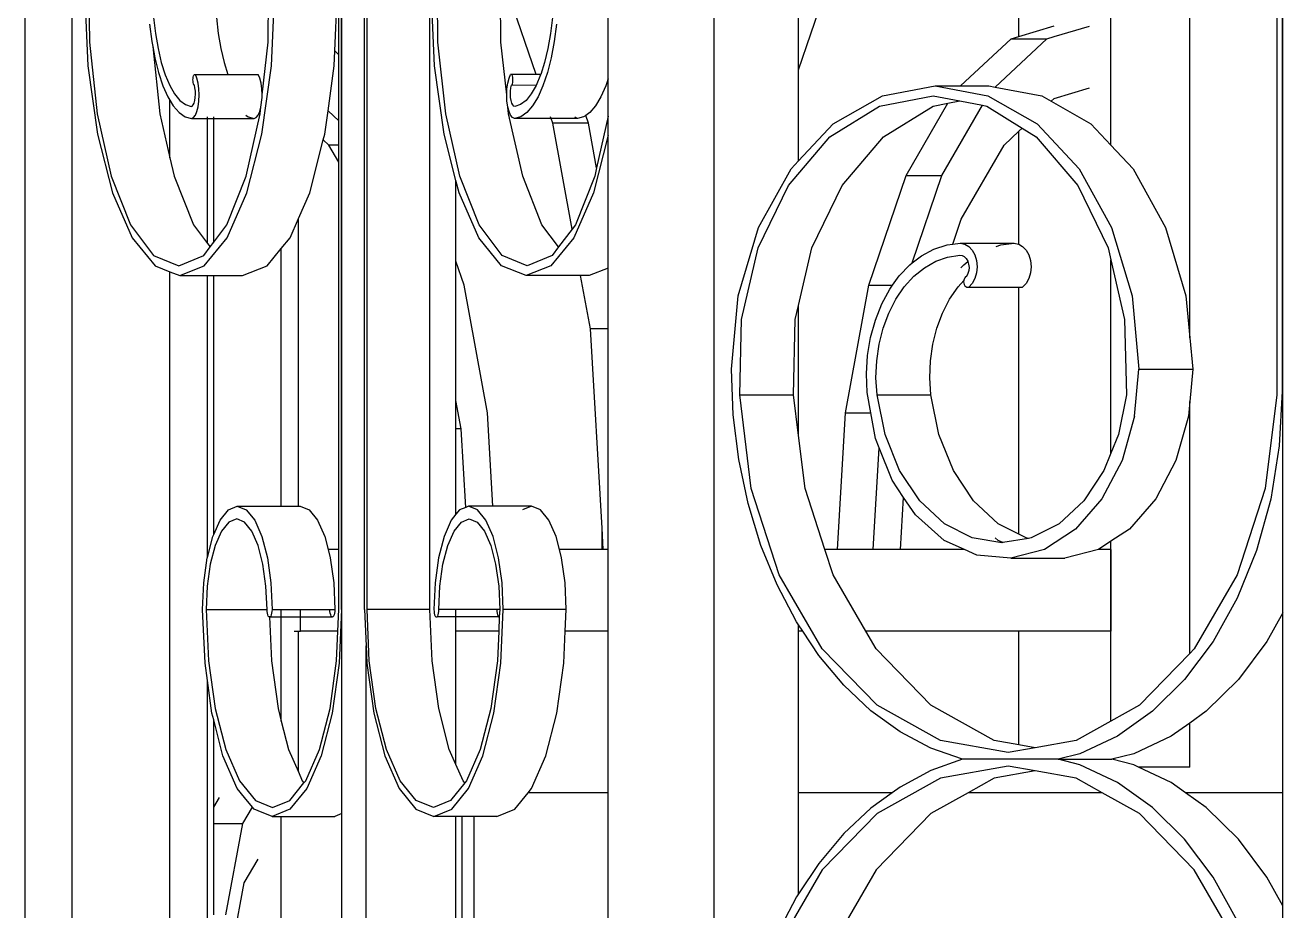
# Model space of a CAD drawing. Header units: millimetres. Extents: x 173236 to 801264, y -94969 to 615039.
# Drawn here: x 444954.6 to 445116.8, y -2428.3 to -2314.2 of the extents above; entities that cross this region are included whole.
import ezdxf

# ---------------------------------------------------------------- set-up
doc = ezdxf.new("R2010")
doc.units = ezdxf.units.MM
doc.header["$MEASUREMENT"] = 0
doc.layers.add('VOX-A-STAIRS-STEPS', color=140, linetype='Continuous')
doc.layers.add('VOX-A-WALL-PATT', color=233, linetype='Continuous')

# ---------------------------------------------------------------- blocks, each defined once
blk = doc.blocks.new('SSS')
at = {"layer": 'VOX-A-WALL-PATT'}
for p, q in [((383261.63, -3131.71), (383261.63, -2217.67)), ((383344.41, -3280.85), (383344.41, -2355.42)), ((383255.58, -2985.86), (383255.58, -2547.44)), ((383417.67, -2702.59), (383417.67, -2784.95)), ((383417.76, -2784.95), (383417.76, -2702.59)), ((383383.71, -2739.26), (383383.71, -2713.73)), ((383395.58, -2753.27), (383395.58, -2715.91)), ((383355.3, -2743.56), (383360.71, -2727.66)), ((383405.77, -2778.11), (383405.77, -2729.52)), ((383416.98, -2729.52), (383416.98, -2785.44)), ((383263.75, -2730.27), (383263.86, -2739.97)), ((383286.89, -2739.97), (383286.99, -2730.27)), ((383296.03, -2741.6), (383296.03, -2730.27)), ((383296.35, -2813.12), (383296.35, -2730.76)), ((383296.4, -2813.12), (383296.4, -2730.76)), ((383299.34, -2813.12), (383299.34, -2730.76)), ((383299.66, -2813.12), (383299.66, -2730.27)), ((383307.77, -2813.12), (383307.77, -2730.27)), ((383308.8, -2739.97), (383308.7, -2730.27)), ((383316.91, -2739.97), (383316.81, -2730.46)), ((383321.46, -2744.15), (383316.81, -2730.46)), ((383330.77, -2744.69), (383330.77, -2730.58)), ((383355.3, -2743.56), (383355.3, -2730.61)), ((383263.25, -2733.58), (383263.67, -2743.03)), ((383287.33, -2743.03), (383287.75, -2733.58)), ((383295.52, -2741.12), (383295.85, -2733.58)), ((383308.36, -2743.03), (383307.95, -2733.58)), ((383271.62, -2737.68), (383271.9, -2739.91)), ((383272.13, -2736.79), (383272.37, -2738.86)), ((383280.23, -2736.79), (383280.47, -2738.86)), ((383323.57, -2736.79), (383323.32, -2738.86)), ((383324.08, -2737.68), (383323.79, -2739.91)), ((383272.37, -2738.86), (383272.71, -2740.81)), ((383280.47, -2738.86), (383280.81, -2740.81)), ((383323.32, -2738.86), (383322.99, -2740.81)), ((383382.73, -2739.55), (383383.71, -2739.26)), ((383383.71, -2739.26), (383388.27, -2737.9)), ((383387.33, -2739.55), (383388.27, -2739.27)), ((383388.27, -2739.27), (383392.84, -2737.91)), ((383263.86, -2739.97), (383264.86, -2749.21)), ((383271.9, -2739.91), (383272.02, -2740.56)), ((383272.02, -2740.56), (383272.96, -2749.21)), ((383272.02, -2740.56), (383272.29, -2742)), ((383272.71, -2740.81), (383273.13, -2742.59)), ((383280.81, -2740.81), (383281.24, -2742.59)), ((383286.13, -2746.78), (383286.89, -2739.97)), ((383309.8, -2749.21), (383308.8, -2739.97)), ((383317.67, -2746.78), (383316.91, -2739.97)), ((383322.99, -2740.81), (383322.56, -2742.59)), ((383323.79, -2739.91), (383323.4, -2742)), ((383376.21, -2745.63), (383382.73, -2739.55)), ((383380.66, -2745.78), (383387.33, -2739.55)), ((383382.73, -2739.55), (383387.33, -2739.55)), ((383272.29, -2742), (383272.77, -2743.91)), ((383295.44, -2743.03), (383295.52, -2741.12)), ((383296.03, -2741.6), (383295.52, -2741.12)), ((383296.03, -2750.13), (383296.03, -2741.6)), ((383323.4, -2742), (383322.92, -2743.91)), ((383263.67, -2743.03), (383264.89, -2751.83)), ((383272.77, -2743.91), (383273.34, -2745.6)), ((383273.13, -2742.59), (383273.64, -2744.18)), ((383273.64, -2744.18), (383274.21, -2745.55)), ((383277.33, -2744.22), (383277.39, -2744.15)), ((383277.39, -2744.15), (383277.45, -2744.13)), ((383277.45, -2744.13), (383277.52, -2744.15)), ((383277.73, -2744.63), (383277.52, -2744.15)), ((383277.52, -2744.15), (383281.73, -2744.15)), ((383281.24, -2742.59), (383281.73, -2744.15)), ((383281.73, -2744.15), (383285.5, -2744.15)), ((383285.5, -2744.15), (383285.56, -2744.13)), ((383285.56, -2744.13), (383285.62, -2744.15)), ((383285.83, -2744.63), (383285.62, -2744.15)), ((383286.11, -2751.83), (383287.33, -2743.03)), ((383294.63, -2748.82), (383295.44, -2743.03)), ((383309.59, -2751.83), (383308.36, -2743.03)), ((383317.97, -2744.63), (383318.18, -2744.15)), ((383318.24, -2744.13), (383318.18, -2744.15)), ((383318.31, -2744.15), (383318.24, -2744.13)), ((383318.36, -2744.22), (383318.31, -2744.15)), ((383321.46, -2744.15), (383318.31, -2744.15)), ((383322.07, -2744.13), (383321.46, -2744.15)), ((383322.07, -2744.15), (383321.46, -2744.15)), ((383322.05, -2744.18), (383321.48, -2745.55)), ((383322.07, -2744.15), (383322.05, -2744.18)), ((383322.56, -2742.59), (383322.07, -2744.13)), ((383322.07, -2744.13), (383322.07, -2744.15)), ((383322.92, -2743.91), (383322.35, -2745.6)), ((383355.3, -2755.29), (383355.3, -2743.56)), ((383273.34, -2745.6), (383273.98, -2747.04)), ((383274.21, -2745.55), (383274.85, -2746.66)), ((383277.21, -2744.84), (383277.22, -2744.65)), ((383277.22, -2745.03), (383277.21, -2744.84)), ((383277.22, -2744.65), (383277.24, -2744.48)), ((383277.24, -2745.2), (383277.22, -2745.03)), ((383277.24, -2744.48), (383277.28, -2744.33)), ((383277.28, -2745.35), (383277.24, -2745.2)), ((383277.28, -2744.33), (383277.33, -2744.22)), ((383277.33, -2745.47), (383277.28, -2745.35)), ((383277.39, -2745.54), (383277.33, -2745.47)), ((383277.47, -2745.88), (383277.39, -2745.54)), ((383277.89, -2745.26), (383277.73, -2744.63)), ((383277.99, -2746), (383277.89, -2745.26)), ((383286, -2745.26), (383285.83, -2744.63)), ((383286.1, -2746), (383286, -2745.26)), ((383317.7, -2746), (383317.8, -2745.26)), ((383317.8, -2745.26), (383317.97, -2744.63)), ((383318.22, -2745.88), (383318.31, -2745.54)), ((383318.31, -2745.54), (383318.36, -2745.47)), ((383321.48, -2745.55), (383318.31, -2745.54)), ((383318.41, -2744.33), (383318.36, -2744.22)), ((383318.36, -2745.47), (383318.41, -2745.35)), ((383318.45, -2744.48), (383318.41, -2744.33)), ((383318.41, -2745.35), (383318.45, -2745.2)), ((383318.47, -2744.65), (383318.45, -2744.48)), ((383318.45, -2745.2), (383318.48, -2745.03)), ((383318.48, -2744.84), (383318.47, -2744.65)), ((383318.48, -2745.03), (383318.48, -2744.84)), ((383321.48, -2745.55), (383320.84, -2746.66)), ((383322.35, -2745.6), (383321.71, -2747.04)), ((383330.46, -2745.6), (383329.82, -2747.04)), ((383330.71, -2744.85), (383330.46, -2745.6)), ((383330.77, -2744.69), (383330.71, -2744.85)), ((383330.77, -2745), (383330.71, -2744.85)), ((383330.77, -2745), (383330.77, -2744.69)), ((383330.77, -2749.53), (383330.77, -2745)), ((383366.12, -2746.88), (383372.92, -2745.63)), ((383372.92, -2745.63), (383379.72, -2746.88)), ((383372.92, -2745.63), (383376.21, -2745.63)), ((383376.21, -2745.63), (383379.86, -2745.63)), ((383379.86, -2745.63), (383380.66, -2745.78)), ((383380.66, -2745.78), (383386.67, -2746.88)), ((383273.98, -2747.04), (383274.24, -2747.48)), ((383274.85, -2746.66), (383275.53, -2747.49)), ((383277.45, -2747.5), (383277.51, -2747.12)), ((383277.52, -2746.28), (383277.47, -2745.88)), ((383277.51, -2747.12), (383277.53, -2746.7)), ((383277.53, -2746.7), (383277.52, -2746.28)), ((383278.03, -2746.78), (383277.99, -2746)), ((383277.99, -2747.57), (383278.03, -2746.78)), ((383285.98, -2748.35), (383286.12, -2747.1)), ((383286.13, -2746.78), (383286.1, -2746)), ((383286.12, -2747.1), (383286.13, -2746.78)), ((383317.67, -2746.78), (383317.7, -2746)), ((383317.7, -2747.57), (383317.67, -2746.78)), ((383318.16, -2746.7), (383318.17, -2746.28)), ((383318.18, -2747.12), (383318.16, -2746.7)), ((383318.17, -2746.28), (383318.22, -2745.88)), ((383318.24, -2747.5), (383318.18, -2747.12)), ((383320.84, -2746.66), (383320.16, -2747.49)), ((383321.71, -2747.04), (383321.01, -2748.2)), ((383329.82, -2747.04), (383329.12, -2748.2)), ((383359.78, -2750.52), (383366.12, -2746.88)), ((383365.73, -2748.23), (383372.65, -2746.88)), ((383372.65, -2746.88), (383376.12, -2747.56)), ((383379.72, -2746.88), (383386.06, -2750.52)), ((383386.67, -2746.88), (383387.88, -2747.57)), ((383387.88, -2747.57), (383388.25, -2747.23)), ((383388.25, -2747.23), (383392.84, -2745.87)), ((383274.24, -2754.88), (383274.24, -2747.48)), ((383274.24, -2747.48), (383274.68, -2748.2)), ((383274.68, -2748.2), (383275.43, -2749.06)), ((383275.43, -2749.06), (383276.21, -2749.6)), ((383275.53, -2747.49), (383276.24, -2748.03)), ((383276.24, -2748.03), (383276.97, -2748.27)), ((383276.97, -2748.27), (383277.12, -2748.23)), ((383277.12, -2748.23), (383277.25, -2748.08)), ((383277.25, -2748.08), (383277.36, -2747.83)), ((383277.36, -2747.83), (383277.45, -2747.5)), ((383277.52, -2749.41), (383277.73, -2748.93)), ((383277.73, -2748.93), (383277.89, -2748.3)), ((383277.89, -2748.3), (383277.99, -2747.57)), ((383285.62, -2749.41), (383285.83, -2748.93)), ((383285.83, -2748.93), (383285.98, -2748.35)), ((383285.89, -2749.21), (383285.98, -2748.35)), ((383294.21, -2751.83), (383294.63, -2748.82)), ((383296.03, -2750.13), (383294.63, -2748.82)), ((383317.8, -2748.3), (383317.7, -2747.57)), ((383317.82, -2748.35), (383317.8, -2748.3)), ((383317.91, -2749.21), (383317.82, -2748.35)), ((383317.97, -2748.93), (383317.82, -2748.35)), ((383318.18, -2749.41), (383317.97, -2748.93)), ((383318.33, -2747.83), (383318.24, -2747.5)), ((383318.45, -2748.08), (383318.33, -2747.83)), ((383318.58, -2748.23), (383318.45, -2748.08)), ((383318.72, -2748.27), (383318.58, -2748.23)), ((383319.45, -2748.03), (383318.72, -2748.27)), ((383320.16, -2747.49), (383319.45, -2748.03)), ((383320.27, -2749.06), (383319.48, -2749.6)), ((383321.01, -2748.2), (383320.27, -2749.06)), ((383328.37, -2749.06), (383327.86, -2749.42)), ((383329.12, -2748.2), (383328.37, -2749.06)), ((383359.34, -2752.19), (383365.73, -2748.23)), ((383366.28, -2752.19), (383372.67, -2748.23)), ((383369.18, -2757.19), (383374.57, -2747.86)), ((383372.67, -2748.23), (383374.57, -2747.86)), ((383373.79, -2757.19), (383379.03, -2748.12)), ((383374.57, -2747.86), (383376.12, -2747.56)), ((383376.12, -2747.56), (383379.03, -2748.12)), ((383379.03, -2748.12), (383379.58, -2748.23)), ((383379.58, -2748.23), (383384.15, -2751.06)), ((383387.88, -2747.57), (383393, -2750.52)), ((383264.86, -2749.21), (383266.67, -2757.27)), ((383272.96, -2749.21), (383274.24, -2754.88)), ((383276.21, -2749.6), (383277.01, -2749.82)), ((383277.01, -2749.82), (383277.27, -2749.71)), ((383277.01, -2749.82), (383279.08, -2749.82)), ((383277.27, -2749.71), (383277.52, -2749.41)), ((383279.08, -2749.82), (383279.08, -2749.6)), ((383279.08, -2765.92), (383279.08, -2749.82)), ((383279.08, -2749.82), (383279.89, -2749.82)), ((383279.89, -2749.82), (383279.89, -2749.6)), ((383279.89, -2765.76), (383279.89, -2749.82)), ((383279.89, -2749.82), (383285.11, -2749.82)), ((383284.03, -2749.41), (383284.31, -2749.6)), ((383284.07, -2757.27), (383285.89, -2749.21)), ((383284.31, -2749.6), (383285.11, -2749.82)), ((383285.11, -2749.82), (383285.38, -2749.71)), ((383285.38, -2749.71), (383285.62, -2749.41)), ((383296.03, -2753.25), (383296.03, -2750.13)), ((383311.62, -2757.27), (383309.8, -2749.21)), ((383319.73, -2757.27), (383317.91, -2749.21)), ((383318.42, -2749.71), (383318.18, -2749.41)), ((383318.69, -2749.82), (383318.42, -2749.71)), ((383319.48, -2749.6), (383318.69, -2749.82)), ((383323.39, -2749.82), (383318.69, -2749.82)), ((383323.39, -2749.82), (383323.32, -2749.6)), ((383326.79, -2749.82), (383323.39, -2749.82)), ((383323.6, -2750.43), (383323.39, -2749.82)), ((383326.1, -2764.08), (383323.6, -2750.43)), ((383328.21, -2750.43), (383323.6, -2750.43)), ((383326.53, -2749.71), (383326.44, -2749.6)), ((383326.79, -2749.82), (383326.53, -2749.71)), ((383327.59, -2749.6), (383326.79, -2749.82)), ((383327.86, -2749.42), (383327.59, -2749.6)), ((383328.21, -2750.43), (383327.86, -2749.42)), ((383329.26, -2756.19), (383328.21, -2750.43)), ((383330.77, -2749.53), (383329.26, -2756.19)), ((383330.77, -2751.98), (383330.77, -2749.53)), ((383355.3, -2755.29), (383359.78, -2750.52)), ((383386.06, -2750.52), (383391.51, -2756.32)), ((383393, -2750.52), (383395.58, -2753.27)), ((383264.89, -2751.83), (383266.84, -2759.39)), ((383284.16, -2759.39), (383286.11, -2751.83)), ((383294.02, -2752.56), (383294.21, -2751.83)), ((383311.13, -2757.8), (383309.59, -2751.83)), ((383330.77, -2751.98), (383328.86, -2759.39)), ((383330.77, -2769.11), (383330.77, -2751.98)), ((383353.99, -2758.44), (383359.34, -2752.19)), ((383360.93, -2758.44), (383366.28, -2752.19)), ((383381.81, -2753.25), (383383.71, -2751.47)), ((383383.71, -2751.47), (383384.15, -2751.06)), ((383383.71, -2766.02), (383383.71, -2751.47)), ((383384.15, -2751.06), (383385.96, -2752.19)), ((383385.96, -2752.19), (383391.32, -2758.44)), ((383292.27, -2759.39), (383294.02, -2752.56)), ((383294.75, -2753.25), (383294.02, -2752.56)), ((383296.03, -2753.25), (383294.75, -2753.25)), ((383296.03, -2755.46), (383294.75, -2753.25)), ((383296.03, -2755.46), (383296.03, -2753.25)), ((383376.28, -2762.81), (383381.81, -2753.25)), ((383395.58, -2753.27), (383398.45, -2756.32)), ((383274.24, -2754.88), (383274.78, -2757.27)), ((383296.03, -2805.39), (383296.03, -2755.46)), ((383354.34, -2756.32), (383355.3, -2755.29)), ((383329.26, -2756.19), (383329.02, -2757.27)), ((383350.16, -2763.88), (383354.34, -2756.32)), ((383391.51, -2756.32), (383395.68, -2763.88)), ((383398.45, -2756.32), (383402.62, -2763.88)), ((383266.67, -2757.27), (383269.17, -2763.52)), ((383274.78, -2757.27), (383277.27, -2763.52)), ((383281.58, -2763.52), (383284.07, -2757.27)), ((383311.53, -2759.39), (383311.13, -2757.8)), ((383311.13, -2768.2), (383311.13, -2757.8)), ((383314.12, -2763.52), (383311.62, -2757.27)), ((383322.22, -2763.52), (383319.73, -2757.27)), ((383329.02, -2757.27), (383326.53, -2763.52)), ((383350.09, -2766.5), (383353.99, -2758.44)), ((383357.03, -2766.5), (383360.93, -2758.44)), ((383364.38, -2771.31), (383369.18, -2757.19)), ((383369.18, -2757.19), (383373.79, -2757.19)), ((383369.97, -2768.43), (383373.79, -2757.19)), ((383391.32, -2758.44), (383395.22, -2766.5)), ((383266.84, -2759.39), (383269.37, -2765.19)), ((383281.62, -2765.19), (383284.16, -2759.39)), ((383290.81, -2762.72), (383292.27, -2759.39)), ((383314.07, -2765.19), (383311.53, -2759.39)), ((383328.86, -2759.39), (383326.32, -2765.19)), ((383269.17, -2763.52), (383272.14, -2767.48)), ((383277.27, -2763.52), (383279.08, -2765.92)), ((383279.89, -2765.76), (383281.58, -2763.52)), ((383289.73, -2765.19), (383290.81, -2762.72)), ((383290.81, -2799.8), (383290.81, -2762.72)), ((383317.09, -2767.48), (383314.12, -2763.52)), ((383324.37, -2766.38), (383322.22, -2763.52)), ((383326.53, -2763.52), (383326.1, -2764.08)), ((383375.2, -2766.01), (383376.28, -2762.81)), ((383269.37, -2765.19), (383272.33, -2768.83)), ((383278.67, -2768.83), (383281.62, -2765.19)), ((383288.59, -2766.59), (383289.73, -2765.19)), ((383317.02, -2768.83), (383314.07, -2765.19)), ((383326.32, -2765.19), (383323.37, -2768.83)), ((383326.1, -2764.08), (383324.37, -2766.38)), ((383347.53, -2772.68), (383350.16, -2763.88)), ((383395.68, -2763.88), (383398.31, -2772.68)), ((383402.62, -2763.88), (383405.25, -2772.68)), ((383278.6, -2767.48), (383279.43, -2766.38)), ((383279.08, -2765.92), (383279.43, -2766.38)), ((383279.43, -2766.38), (383279.89, -2765.76)), ((383286.77, -2768.83), (383288.59, -2766.59)), ((383288.59, -2799.8), (383288.59, -2766.59)), ((383324.37, -2766.38), (383323.55, -2767.48)), ((383347.94, -2775.74), (383350.09, -2766.5)), ((383355.3, -2773.93), (383357.03, -2766.5)), ((383371.17, -2767.51), (383372.77, -2766.65)), ((383372.77, -2766.65), (383374.45, -2766.11)), ((383374.45, -2766.11), (383375.2, -2766.01)), ((383375.2, -2766.01), (383376.16, -2765.89)), ((383376.16, -2765.89), (383383.1, -2765.89)), ((383376.16, -2765.89), (383376.73, -2766)), ((383376.73, -2766), (383377.25, -2766.3)), ((383377.25, -2766.3), (383377.71, -2766.78)), ((383377.71, -2766.78), (383378.05, -2767.41)), ((383380.79, -2766.3), (383381.39, -2766.11)), ((383381.39, -2766.11), (383383.1, -2765.89)), ((383383.1, -2765.89), (383383.67, -2766)), ((383383.67, -2766), (383383.71, -2766.02)), ((383383.71, -2766.02), (383384.19, -2766.3)), ((383384.19, -2766.3), (383384.65, -2766.78)), ((383384.65, -2766.78), (383384.99, -2767.41)), ((383395.22, -2766.5), (383395.58, -2768.06)), ((383272.14, -2767.48), (383275.37, -2768.83)), ((383275.37, -2768.83), (383278.6, -2767.48)), ((383312.18, -2771.31), (383311.13, -2768.2)), ((383311.13, -2786.16), (383311.13, -2768.2)), ((383320.32, -2768.83), (383317.09, -2767.48)), ((383323.55, -2767.48), (383320.32, -2768.83)), ((383369.66, -2768.67), (383369.97, -2768.43)), ((383369.97, -2768.43), (383371.17, -2767.51)), ((383371.53, -2769.05), (383372.99, -2768.22)), ((383372.99, -2768.22), (383374.52, -2767.68)), ((383374.52, -2767.68), (383376.09, -2767.44)), ((383376.09, -2767.44), (383376.39, -2767.48)), ((383376.39, -2767.48), (383376.68, -2767.63)), ((383376.6, -2768.67), (383377.13, -2768.26)), ((383376.68, -2767.63), (383376.92, -2767.88)), ((383376.92, -2767.88), (383377.12, -2768.21)), ((383377.12, -2768.21), (383377.13, -2768.26)), ((383377.13, -2768.26), (383377.24, -2768.59)), ((383378.05, -2767.41), (383378.27, -2768.14)), ((383378.27, -2768.14), (383378.35, -2768.93)), ((383384.99, -2767.41), (383385.21, -2768.14)), ((383385.21, -2768.14), (383385.29, -2768.93)), ((383395.58, -2792.97), (383395.58, -2768.06)), ((383395.58, -2768.06), (383397.36, -2775.74)), ((383272.33, -2768.83), (383274.24, -2769.58)), ((383274.24, -2769.58), (383275.5, -2770.07)), ((383274.24, -2885.11), (383274.24, -2769.58)), ((383275.5, -2770.07), (383278.67, -2768.83)), ((383275.5, -2770.07), (383279.08, -2770.07)), ((383279.08, -2806.39), (383279.08, -2770.07)), ((383279.08, -2770.07), (383279.89, -2770.07)), ((383279.89, -2803.43), (383279.89, -2770.07)), ((383279.89, -2770.07), (383283.6, -2770.07)), ((383283.6, -2770.07), (383286.77, -2768.83)), ((383320.2, -2770.07), (383317.02, -2768.83)), ((383323.37, -2768.83), (383320.2, -2770.07)), ((383327.2, -2770.07), (383320.2, -2770.07)), ((383328.46, -2776.94), (383327.2, -2770.07)), ((383328.3, -2770.07), (383327.2, -2770.07)), ((383330.77, -2769.11), (383328.3, -2770.07)), ((383330.77, -2776.94), (383330.77, -2769.11)), ((383367.43, -2771.31), (383368.29, -2770.11)), ((383368.29, -2770.11), (383369.66, -2768.67)), ((383370.17, -2770.16), (383371.53, -2769.05)), ((383376.24, -2769.05), (383376.6, -2768.67)), ((383377.15, -2769.82), (383376.97, -2770.17)), ((383377.26, -2769.43), (383377.15, -2769.82)), ((383377.24, -2768.59), (383377.29, -2769.01)), ((383377.29, -2769.01), (383377.26, -2769.43)), ((383378.27, -2769.71), (383378.05, -2770.45)), ((383378.35, -2768.93), (383378.27, -2769.71)), ((383385.21, -2769.71), (383384.99, -2770.45)), ((383385.29, -2768.93), (383385.21, -2769.71)), ((383315.2, -2787.75), (383312.18, -2771.31)), ((383361.37, -2787.75), (383364.38, -2771.31)), ((383364.38, -2771.31), (383367.43, -2771.31)), ((383367.07, -2771.8), (383367.43, -2771.31)), ((383367.85, -2773.12), (383368.93, -2771.53)), ((383368.93, -2771.53), (383370.17, -2770.16)), ((383374.79, -2773.12), (383375.87, -2771.53)), ((383375.87, -2771.53), (383376.61, -2770.72)), ((383376.61, -2770.72), (383376.59, -2770.87)), ((383376.59, -2770.87), (383376.61, -2771.06)), ((383376.66, -2770.51), (383376.61, -2770.68)), ((383376.61, -2770.68), (383376.61, -2770.72)), ((383376.61, -2771.06), (383376.67, -2771.23)), ((383376.74, -2770.36), (383376.66, -2770.51)), ((383376.67, -2771.23), (383376.75, -2771.38)), ((383376.85, -2770.24), (383376.74, -2770.36)), ((383376.75, -2771.38), (383376.86, -2771.49)), ((383376.97, -2770.17), (383376.85, -2770.24)), ((383376.86, -2771.49), (383376.98, -2771.56)), ((383376.98, -2771.56), (383377.12, -2771.58)), ((383377.12, -2771.58), (383377.25, -2771.56)), ((383377.71, -2771.07), (383377.25, -2771.56)), ((383377.25, -2771.56), (383383.71, -2771.58)), ((383378.05, -2770.45), (383377.71, -2771.07)), ((383383.71, -2771.58), (383383.71, -2771.56)), ((383383.71, -2771.58), (383383.93, -2771.56)), ((383383.71, -2803.41), (383383.71, -2771.58)), ((383383.93, -2771.56), (383384.06, -2771.58)), ((383384.06, -2771.58), (383384.19, -2771.56)), ((383384.65, -2771.07), (383384.19, -2771.56)), ((383384.99, -2770.45), (383384.65, -2771.07)), ((383346.64, -2782.13), (383347.53, -2772.68)), ((383366.04, -2773.71), (383367.07, -2771.8)), ((383366.93, -2774.9), (383367.85, -2773.12)), ((383373.87, -2774.9), (383374.79, -2773.12)), ((383398.31, -2772.68), (383399.2, -2782.13)), ((383405.25, -2772.68), (383405.77, -2778.11)), ((383354.88, -2775.74), (383355.3, -2773.93)), ((383355.3, -2790.69), (383355.3, -2773.93)), ((383365.21, -2775.8), (383366.04, -2773.71)), ((383366.21, -2776.85), (383366.93, -2774.9)), ((383373.15, -2776.85), (383373.87, -2774.9)), ((383347.72, -2785.44), (383347.94, -2775.74)), ((383354.66, -2785.44), (383354.88, -2775.74)), ((383364.59, -2778.03), (383365.21, -2775.8)), ((383397.36, -2775.74), (383397.59, -2785.44)), ((383330.77, -2776.94), (383328.46, -2776.94)), ((383329.96, -2802.62), (383328.46, -2776.94)), ((383330.77, -2805.39), (383330.77, -2776.94)), ((383364.21, -2780.36), (383364.59, -2778.03)), ((383365.69, -2778.92), (383366.21, -2776.85)), ((383372.63, -2778.92), (383373.15, -2776.85)), ((383405.77, -2778.11), (383406.15, -2782.13)), ((383365.38, -2781.07), (383365.69, -2778.92)), ((383372.32, -2781.07), (383372.63, -2778.92)), ((383364.06, -2782.74), (383364.21, -2780.36)), ((383365.29, -2783.26), (383365.38, -2781.07)), ((383372.23, -2783.26), (383372.32, -2781.07)), ((383346.88, -2788), (383346.64, -2782.13)), ((383364.15, -2785.13), (383364.06, -2782.74)), ((383398.65, -2788.21), (383399.2, -2782.13)), ((383399.2, -2782.13), (383406.15, -2782.13)), ((383406.15, -2782.13), (383405.77, -2786.31)), ((383365.43, -2785.44), (383365.29, -2783.26)), ((383372.37, -2785.44), (383372.23, -2783.26)), ((383311.8, -2789.81), (383311.13, -2786.16)), ((383311.13, -2789.81), (383311.13, -2786.16)), ((383347.72, -2785.44), (383354.66, -2785.44)), ((383349.2, -2797.5), (383347.72, -2785.44)), ((383355.3, -2790.69), (383354.66, -2785.44)), ((383364.63, -2787.75), (383364.15, -2785.13)), ((383365.43, -2785.44), (383372.37, -2785.44)), ((383366.47, -2790.56), (383365.43, -2785.44)), ((383373.41, -2790.56), (383372.37, -2785.44)), ((383397.59, -2785.44), (383396.55, -2790.56)), ((383405.77, -2786.31), (383405.59, -2788.21)), ((383405.77, -2818.76), (383405.77, -2786.31)), ((383416.98, -2785.44), (383415.5, -2797.5)), ((383417.67, -2784.95), (383417.29, -2792)), ((383417.67, -2784.95), (383417.76, -2784.95)), ((383417.76, -2813.53), (383417.76, -2784.95)), ((383315.9, -2799.8), (383315.2, -2787.75)), ((383360.34, -2805.39), (383361.37, -2787.75)), ((383361.37, -2787.75), (383364.63, -2787.75)), ((383365.24, -2791.06), (383364.63, -2787.75)), ((383347.61, -2793.79), (383346.88, -2788)), ((383398.65, -2788.21), (383397.03, -2793.9)), ((383405.59, -2788.21), (383403.97, -2793.9)), ((383311.8, -2789.81), (383311.13, -2789.81)), ((383311.13, -2800.84), (383311.13, -2789.81)), ((383312.39, -2799.95), (383311.8, -2789.81)), ((383356.14, -2797.5), (383355.3, -2790.69)), ((383365.71, -2792.26), (383365.24, -2791.06)), ((383368.34, -2795.2), (383366.47, -2790.56)), ((383375.28, -2795.2), (383373.41, -2790.56)), ((383396.55, -2790.56), (383395.58, -2792.97)), ((383364.94, -2805.39), (383365.71, -2792.26)), ((383367.36, -2796.44), (383365.71, -2792.26)), ((383417.29, -2792), (383416.19, -2798.89)), ((383348.8, -2799.43), (383347.61, -2793.79)), ((383397.03, -2793.9), (383394.43, -2798.86)), ((383395.58, -2792.97), (383394.68, -2795.2)), ((383403.97, -2793.9), (383401.37, -2798.86)), ((383370.93, -2799.1), (383368.34, -2795.2)), ((383377.88, -2799.1), (383375.28, -2795.2)), ((383394.68, -2795.2), (383392.08, -2799.1)), ((383352.82, -2808.65), (383349.2, -2797.5)), ((383358.7, -2805.39), (383356.14, -2797.5)), ((383368.86, -2798.67), (383367.36, -2796.44)), ((383415.5, -2797.5), (383411.87, -2808.65)), ((383368.47, -2805.39), (383368.86, -2798.67)), ((383370.37, -2800.92), (383368.86, -2798.67)), ((383374.12, -2802.05), (383370.93, -2799.1)), ((383381.06, -2802.05), (383377.88, -2799.1)), ((383392.08, -2799.1), (383388.9, -2802.05)), ((383394.43, -2798.86), (383391.03, -2802.76)), ((383401.37, -2798.86), (383397.97, -2802.76)), ((383416.19, -2798.89), (383414.37, -2805.49)), ((383280.7, -2801.58), (383281.78, -2800.25)), ((383281.78, -2800.25), (383282.93, -2799.8)), ((383282.93, -2799.8), (383284.09, -2800.25)), ((383282.93, -2799.8), (383288.59, -2799.8)), ((383284.09, -2800.25), (383285.17, -2801.58)), ((383288.59, -2799.8), (383290.81, -2799.8)), ((383290.81, -2799.8), (383291.04, -2799.8)), ((383291.04, -2799.8), (383292.2, -2800.25)), ((383292.2, -2800.25), (383293.28, -2801.58)), ((383311.13, -2800.84), (383310.52, -2801.58)), ((383311.6, -2800.25), (383311.13, -2800.84)), ((383312.39, -2799.95), (383311.6, -2800.25)), ((383312.76, -2799.8), (383312.39, -2799.95)), ((383313.92, -2800.25), (383312.76, -2799.8)), ((383315.9, -2799.8), (383312.76, -2799.8)), ((383315, -2801.58), (383313.92, -2800.25)), ((383320.87, -2799.8), (383315.9, -2799.8)), ((383320.87, -2799.8), (383319.71, -2800.25)), ((383322.02, -2800.25), (383320.87, -2799.8)), ((383323.1, -2801.58), (383322.02, -2800.25)), ((383350.46, -2804.84), (383348.8, -2799.43)), ((383374.09, -2804.21), (383370.37, -2800.92)), ((383279.89, -2803.43), (383280.7, -2801.58)), ((383281.83, -2801.84), (383280.88, -2803)), ((383282.85, -2801.44), (383281.83, -2801.84)), ((383283.86, -2801.84), (383282.85, -2801.44)), ((383284.81, -2803), (383283.86, -2801.84)), ((383285.17, -2801.58), (383286.1, -2803.7)), ((383293.28, -2801.58), (383294.2, -2803.7)), ((383310.52, -2801.58), (383309.6, -2803.7)), ((383310.89, -2803), (383311.83, -2801.84)), ((383311.83, -2801.84), (383312.85, -2801.44)), ((383312.85, -2801.44), (383313.86, -2801.84)), ((383313.86, -2801.84), (383314.81, -2803)), ((383315.92, -2803.7), (383315, -2801.58)), ((383324.03, -2803.7), (383323.1, -2801.58)), ((383377.71, -2803.89), (383374.12, -2802.05)), ((383383.71, -2803.41), (383381.06, -2802.05)), ((383388.9, -2802.05), (383385.31, -2803.89)), ((383279.08, -2806.39), (383279.77, -2803.7)), ((383279.77, -2803.7), (383279.89, -2803.43)), ((383280.88, -2803), (383280.07, -2804.86)), ((383285.62, -2804.86), (383284.81, -2803)), ((383286.1, -2803.7), (383286.81, -2806.46)), ((383294.2, -2803.7), (383294.64, -2805.39)), ((383309.6, -2803.7), (383308.89, -2806.46)), ((383310.07, -2804.86), (383310.89, -2803)), ((383314.81, -2803), (383315.62, -2804.86)), ((383316.63, -2806.46), (383315.92, -2803.7)), ((383324.46, -2805.39), (383324.03, -2803.7)), ((383329.96, -2805.39), (383329.96, -2802.62)), ((383330.12, -2805.39), (383329.96, -2802.62)), ((383376.7, -2805.39), (383374.09, -2804.21)), ((383381.51, -2804.52), (383377.71, -2803.89)), ((383381.04, -2804.21), (383380.68, -2803.89)), ((383381.66, -2804.49), (383381.04, -2804.21)), ((383384.98, -2803.95), (383381.66, -2804.49)), ((383384.65, -2803.89), (383383.71, -2803.41)), ((383384.98, -2803.95), (383384.65, -2803.89)), ((383385.31, -2803.89), (383384.98, -2803.95)), ((383391.03, -2802.76), (383387.03, -2805.36)), ((383397.97, -2802.76), (383395.58, -2804.32)), ((383280.07, -2804.86), (383279.45, -2807.28)), ((383286.24, -2807.28), (383285.62, -2804.86)), ((383296.03, -2805.39), (383294.64, -2805.39)), ((383294.64, -2805.39), (383294.91, -2806.46)), ((383296.03, -2813.12), (383296.03, -2805.39)), ((383309.45, -2807.28), (383310.07, -2804.86)), ((383315.62, -2804.86), (383316.24, -2807.28)), ((383329.96, -2805.39), (383324.46, -2805.39)), ((383324.74, -2806.46), (383324.46, -2805.39)), ((383330.12, -2805.39), (383329.96, -2805.39)), ((383330.77, -2805.39), (383330.12, -2805.39)), ((383330.77, -2815.91), (383330.77, -2805.39)), ((383352.55, -2809.95), (383350.46, -2804.84)), ((383360.34, -2805.39), (383358.7, -2805.39)), ((383359.76, -2808.65), (383358.7, -2805.39)), ((383364.94, -2805.39), (383360.34, -2805.39)), ((383368.47, -2805.39), (383364.94, -2805.39)), ((383376.7, -2805.39), (383368.47, -2805.39)), ((383378.29, -2806.11), (383376.7, -2805.39)), ((383381.66, -2804.49), (383381.51, -2804.52)), ((383387.03, -2805.36), (383382.69, -2806.51)), ((383393.97, -2805.36), (383389.64, -2806.51)), ((383395.58, -2804.32), (383393.97, -2805.36)), ((383395.58, -2805.39), (383393.97, -2805.36)), ((383395.58, -2805.39), (383395.58, -2804.32)), ((383395.58, -2815.91), (383395.58, -2805.39)), ((383395.62, -2805.39), (383395.58, -2805.39)), ((383395.62, -2815.91), (383395.62, -2805.39)), ((383414.37, -2805.49), (383411.87, -2811.64)), ((383278.61, -2809.67), (383279.06, -2806.46)), ((383279.06, -2806.46), (383279.08, -2806.39)), ((383279.45, -2807.28), (383279.06, -2810.1)), ((383286.63, -2810.1), (383286.24, -2807.28)), ((383286.81, -2806.46), (383287.25, -2809.67)), ((383294.91, -2806.46), (383295.36, -2809.67)), ((383308.89, -2806.46), (383308.44, -2809.67)), ((383309.06, -2810.1), (383309.45, -2807.28)), ((383316.24, -2807.28), (383316.64, -2810.1)), ((383317.08, -2809.67), (383316.63, -2806.46)), ((383325.19, -2809.67), (383324.74, -2806.46)), ((383382.69, -2806.51), (383378.29, -2806.11)), ((383382.69, -2806.51), (383389.64, -2806.51)), ((383358.35, -2818.17), (383352.82, -2808.65)), ((383363.98, -2815.91), (383359.76, -2808.65)), ((383411.87, -2808.65), (383406.34, -2818.17)), ((383278.46, -2813.12), (383278.61, -2809.67)), ((383279.06, -2810.1), (383278.92, -2813.12)), ((383286.77, -2813.12), (383286.63, -2810.1)), ((383287.25, -2809.67), (383287.41, -2813.12)), ((383295.36, -2809.67), (383295.51, -2813.12)), ((383308.44, -2809.67), (383308.29, -2813.12)), ((383308.93, -2813.12), (383309.06, -2810.1)), ((383316.64, -2810.1), (383316.77, -2813.12)), ((383317.23, -2813.12), (383317.08, -2809.67)), ((383325.34, -2813.12), (383325.19, -2809.67)), ((383355.05, -2814.7), (383352.55, -2809.95)), ((383411.87, -2811.64), (383408.76, -2817.23)), ((383278.77, -2820.02), (383278.46, -2813.12)), ((383278.92, -2813.12), (383286.77, -2813.12)), ((383278.92, -2813.12), (383279.22, -2819.72)), ((383286.78, -2813.37), (383286.77, -2813.12)), ((383286.81, -2813.6), (383286.78, -2813.37)), ((383286.86, -2813.8), (383286.81, -2813.6)), ((383286.93, -2813.95), (383286.86, -2813.8)), ((383287.31, -2813.8), (383287.25, -2813.95)), ((383287.36, -2813.6), (383287.31, -2813.8)), ((383287.4, -2813.37), (383287.36, -2813.6)), ((383287.41, -2813.12), (383287.4, -2813.37)), ((383287.41, -2813.12), (383288.59, -2813.12)), ((383288.59, -2814.04), (383288.59, -2813.12)), ((383288.59, -2813.12), (383291.08, -2813.12)), ((383291.08, -2814.04), (383291.08, -2813.12)), ((383291.08, -2813.12), (383294.87, -2813.12)), ((383294.88, -2813.37), (383294.87, -2813.12)), ((383294.87, -2813.12), (383295.51, -2813.12)), ((383294.92, -2813.6), (383294.88, -2813.37)), ((383294.97, -2813.8), (383294.92, -2813.6)), ((383295.03, -2813.95), (383294.97, -2813.8)), ((383295.42, -2813.8), (383295.35, -2813.95)), ((383295.47, -2813.6), (383295.42, -2813.8)), ((383295.5, -2813.37), (383295.47, -2813.6)), ((383295.51, -2813.12), (383295.5, -2813.37)), ((383295.91, -2815.91), (383296.03, -2813.12)), ((383296.35, -2813.12), (383296.05, -2820.02)), ((383296.35, -2813.12), (383296.4, -2813.12)), ((383296.4, -2839.42), (383296.4, -2813.12)), ((383299.34, -2813.12), (383299.55, -2817.77)), ((383307.77, -2813.12), (383299.66, -2813.12)), ((383299.95, -2819.72), (383299.66, -2813.12)), ((383308.06, -2819.72), (383307.77, -2813.12)), ((383308.29, -2813.12), (383308.3, -2813.37)), ((383308.3, -2813.37), (383308.33, -2813.6)), ((383308.33, -2813.6), (383308.38, -2813.8)), ((383308.38, -2813.8), (383308.45, -2813.95)), ((383308.77, -2813.95), (383308.83, -2813.8)), ((383308.83, -2813.8), (383308.88, -2813.6)), ((383308.88, -2813.6), (383308.91, -2813.37)), ((383308.91, -2813.37), (383308.93, -2813.12)), ((383311.13, -2813.12), (383308.93, -2813.12)), ((383311.13, -2814.04), (383311.13, -2813.12)), ((383316.39, -2813.12), (383311.13, -2813.12)), ((383316.39, -2813.12), (383316.4, -2813.37)), ((383316.77, -2813.12), (383316.39, -2813.12)), ((383316.4, -2813.37), (383316.44, -2813.6)), ((383316.44, -2813.6), (383316.49, -2813.8)), ((383316.49, -2813.8), (383316.55, -2813.95)), ((383316.77, -2813.12), (383316.71, -2814.07)), ((383316.93, -2820.02), (383317.23, -2813.12)), ((383325.34, -2813.12), (383317.23, -2813.12)), ((383325.22, -2815.91), (383325.34, -2813.12)), ((383417.76, -2813.53), (383415.7, -2817.23)), ((383417.76, -2836.72), (383417.76, -2813.53)), ((383287, -2814.04), (383286.93, -2813.95)), ((383287.09, -2814.07), (383287, -2814.04)), ((383287.17, -2814.04), (383287.09, -2814.07)), ((383287.09, -2814.07), (383287.32, -2819.72)), ((383287.25, -2813.95), (383287.17, -2814.04)), ((383287.17, -2814.04), (383288.59, -2814.07)), ((383288.59, -2827.48), (383288.59, -2814.07)), ((383288.59, -2814.07), (383291.08, -2814.07)), ((383291.08, -2814.07), (383295.11, -2814.04)), ((383291.08, -2815.91), (383291.08, -2814.07)), ((383295.11, -2814.04), (383295.03, -2813.95)), ((383295.11, -2814.04), (383295.19, -2814.07)), ((383295.28, -2814.04), (383295.19, -2814.07)), ((383295.35, -2813.95), (383295.28, -2814.04)), ((383308.45, -2813.95), (383308.52, -2814.04)), ((383308.52, -2814.04), (383308.61, -2814.07)), ((383308.61, -2814.07), (383308.69, -2814.04)), ((383308.69, -2814.04), (383308.77, -2813.95)), ((383311.13, -2814.07), (383308.69, -2814.04)), ((383316.63, -2814.04), (383311.13, -2814.07)), ((383311.13, -2815.91), (383311.13, -2814.07)), ((383316.55, -2813.95), (383316.63, -2814.04)), ((383316.63, -2814.04), (383316.71, -2814.07)), ((383316.71, -2814.07), (383316.65, -2815.91)), ((383355.3, -2815.08), (383355.05, -2814.7)), ((383355.3, -2815.91), (383355.3, -2815.08)), ((383355.85, -2815.91), (383355.3, -2815.08)), ((383290.26, -2815.91), (383290.81, -2815.91)), ((383290.81, -2834.05), (383290.81, -2815.91)), ((383290.81, -2815.91), (383291.08, -2815.91)), ((383295.91, -2815.91), (383291.08, -2815.91)), ((383295.74, -2819.72), (383295.91, -2815.91)), ((383316.65, -2815.91), (383311.13, -2815.91)), ((383311.13, -2833.1), (383311.13, -2815.91)), ((383316.65, -2815.91), (383316.48, -2819.72)), ((383325.03, -2820.02), (383325.22, -2815.91)), ((383330.77, -2815.91), (383325.22, -2815.91)), ((383330.77, -2836.72), (383330.77, -2815.91)), ((383355.85, -2815.91), (383355.3, -2815.91)), ((383355.3, -2836.72), (383355.3, -2815.91)), ((383357.93, -2819.02), (383355.85, -2815.91)), ((383365.3, -2818.17), (383363.98, -2815.91)), ((383383.71, -2815.91), (383363.98, -2815.91)), ((383383.71, -2830.57), (383383.71, -2815.91)), ((383395.58, -2815.91), (383383.71, -2815.91)), ((383395.58, -2827.5), (383395.58, -2815.91)), ((383395.62, -2815.91), (383395.58, -2815.91)), ((383299.55, -3103.67), (383299.55, -2817.77)), ((383299.55, -2817.77), (383299.65, -2820.02)), ((383365.44, -2825.45), (383358.35, -2818.17)), ((383372.38, -2825.45), (383365.3, -2818.17)), ((383405.77, -2818.76), (383399.26, -2825.45)), ((383408.76, -2817.23), (383405.09, -2822.12)), ((383406.34, -2818.17), (383405.77, -2818.76)), ((383415.7, -2817.23), (383412.03, -2822.12)), ((383279.08, -2822.27), (383278.77, -2820.02)), ((383279.22, -2819.72), (383280.07, -2825.86)), ((383287.32, -2819.72), (383288.18, -2825.86)), ((383294.89, -2825.86), (383295.74, -2819.72)), ((383296.05, -2820.02), (383295.15, -2826.45)), ((383299.65, -2820.02), (383300.54, -2826.45)), ((383300.81, -2825.86), (383299.95, -2819.72)), ((383308.91, -2825.86), (383308.06, -2819.72)), ((383316.48, -2819.72), (383315.62, -2825.86)), ((383316.03, -2826.45), (383316.93, -2820.02)), ((383324.14, -2826.45), (383325.03, -2820.02)), ((383361.14, -2822.85), (383357.93, -2819.02)), ((383279.08, -2954.53), (383279.08, -2822.27)), ((383279.66, -2826.45), (383279.08, -2822.27)), ((383364.64, -2826.15), (383361.14, -2822.85)), ((383405.09, -2822.12), (383400.95, -2826.23)), ((383412.03, -2822.12), (383407.89, -2826.23)), ((383279.89, -2827.35), (383279.66, -2826.45)), ((383280.07, -2825.86), (383281.43, -2831.14)), ((383288.18, -2825.86), (383288.59, -2827.48)), ((383293.53, -2831.14), (383294.89, -2825.86)), ((383295.15, -2826.45), (383293.73, -2831.97)), ((383300.54, -2826.45), (383301.96, -2831.97)), ((383302.17, -2831.14), (383300.81, -2825.86)), ((383310.27, -2831.14), (383308.91, -2825.86)), ((383315.62, -2825.86), (383314.26, -2831.14)), ((383314.61, -2831.97), (383316.03, -2826.45)), ((383322.72, -2831.97), (383324.14, -2826.45)), ((383368.4, -2828.86), (383364.64, -2826.15)), ((383373.61, -2830.01), (383365.44, -2825.45)), ((383380.55, -2830.01), (383372.38, -2825.45)), ((383399.26, -2825.45), (383395.58, -2827.5)), ((383400.95, -2826.23), (383396.42, -2829.44)), ((383407.89, -2826.23), (383405.77, -2827.74)), ((383281.08, -2831.97), (383279.89, -2827.35)), ((383279.89, -2838.58), (383279.89, -2827.35)), ((383288.59, -2827.48), (383289.53, -2831.14)), ((383395.58, -2827.5), (383391.09, -2830.01)), ((383405.77, -2827.74), (383403.36, -2829.44)), ((383405.77, -2833.43), (383405.77, -2827.74)), ((383372.36, -2830.97), (383368.4, -2828.86)), ((383382.35, -2831.56), (383373.61, -2830.01)), ((383383.71, -2830.57), (383380.55, -2830.01)), ((383391.09, -2830.01), (383385.82, -2830.95)), ((383396.42, -2829.44), (383391.6, -2831.71)), ((383403.36, -2829.44), (383398.54, -2831.71)), ((383281.43, -2831.14), (383283.2, -2835.19)), ((383289.53, -2831.14), (383290.81, -2834.05)), ((383291.76, -2835.19), (383293.53, -2831.14)), ((383303.94, -2835.19), (383302.17, -2831.14)), ((383311.13, -2833.1), (383310.27, -2831.14)), ((383314.26, -2831.14), (383312.49, -2835.19)), ((383376.46, -2832.42), (383372.36, -2830.97)), ((383385.82, -2830.95), (383382.35, -2831.56)), ((383385.82, -2830.95), (383383.71, -2830.57)), ((383391.6, -2831.71), (383388.78, -2832.42)), ((383398.54, -2831.71), (383395.72, -2832.42)), ((383282.93, -2836.2), (383281.08, -2831.97)), ((383293.73, -2831.97), (383291.88, -2836.2)), ((383301.96, -2831.97), (383303.81, -2836.2)), ((383312.04, -2835.19), (383311.13, -2833.1)), ((383312.76, -2836.2), (383314.61, -2831.97)), ((383320.87, -2836.2), (383322.72, -2831.97)), ((383376.46, -2832.42), (383372.36, -2833.88)), ((383382.35, -2833.28), (383373.61, -2834.84)), ((383388.78, -2832.42), (383376.46, -2832.42)), ((383385.82, -2833.9), (383382.35, -2833.28)), ((383388.78, -2832.42), (383395.72, -2832.42)), ((383391.6, -2833.14), (383388.78, -2832.42)), ((383396.42, -2835.41), (383391.6, -2833.14)), ((383398.54, -2833.14), (383395.72, -2832.42)), ((383399.16, -2833.43), (383398.54, -2833.14)), ((383290.81, -2834.05), (383291.31, -2835.19)), ((383373.61, -2834.84), (383365.44, -2839.4)), ((383372.36, -2833.88), (383368.4, -2835.99)), ((383380.55, -2834.84), (383377.18, -2836.72)), ((383385.82, -2833.9), (383380.55, -2834.84)), ((383391.09, -2834.84), (383385.82, -2833.9)), ((383394.46, -2836.72), (383391.09, -2834.84)), ((383405.77, -2833.43), (383399.16, -2833.43)), ((383403.36, -2835.41), (383399.16, -2833.43)), ((383283.86, -2837.34), (383282.93, -2836.2)), ((383283.2, -2835.19), (383285.26, -2837.74)), ((383289.69, -2837.74), (383291.53, -2835.47)), ((383291.88, -2836.2), (383289.72, -2838.86)), ((383291.31, -2835.19), (383291.53, -2835.47)), ((383291.53, -2835.47), (383291.76, -2835.19)), ((383303.81, -2836.2), (383305.97, -2838.86)), ((383306, -2837.74), (383303.94, -2835.19)), ((383312.27, -2835.47), (383310.43, -2837.74)), ((383310.6, -2838.86), (383312.76, -2836.2)), ((383312.27, -2835.47), (383312.04, -2835.19)), ((383312.49, -2835.19), (383312.27, -2835.47)), ((383320.44, -2836.72), (383320.87, -2836.2)), ((383368.4, -2835.99), (383367.39, -2836.72)), ((383400.95, -2838.62), (383396.42, -2835.41)), ((383405.21, -2836.72), (383403.36, -2835.41)), ((383279.89, -2838.58), (383280.62, -2837.33)), ((383284.87, -2838.59), (383283.86, -2837.34)), ((383285.26, -2837.74), (383287.48, -2838.61)), ((383287.48, -2838.61), (383289.69, -2837.74)), ((383308.21, -2838.61), (383306, -2837.74)), ((383310.43, -2837.74), (383308.21, -2838.61)), ((383318.71, -2838.86), (383320.44, -2836.72)), ((383330.77, -2836.72), (383320.44, -2836.72)), ((383330.77, -2878.66), (383330.77, -2836.72)), ((383367.39, -2836.72), (383355.3, -2836.72)), ((383355.3, -2849.77), (383355.3, -2836.72)), ((383367.39, -2836.72), (383364.64, -2838.7)), ((383377.18, -2836.72), (383372.38, -2839.4)), ((383394.46, -2836.72), (383377.18, -2836.72)), ((383399.26, -2839.4), (383394.46, -2836.72)), ((383417.76, -2836.72), (383405.21, -2836.72)), ((383407.89, -2838.62), (383405.21, -2836.72)), ((383417.76, -2851.32), (383417.76, -2836.72)), ((383279.89, -2840.67), (383279.89, -2838.58)), ((383283.65, -2840.67), (383284.87, -2838.59)), ((383285.09, -2838.86), (383284.87, -2838.59)), ((383285.6, -2839.06), (383285.09, -2838.86)), ((383287.41, -2839.77), (383285.6, -2839.06)), ((383289.72, -2838.86), (383287.41, -2839.77)), ((383287.41, -2839.77), (383288.59, -2839.77)), ((383288.59, -2839.77), (383295.51, -2839.77)), ((383288.59, -2954.53), (383288.59, -2839.77)), ((383296.4, -2839.42), (383295.51, -2839.77)), ((383296.4, -2878.66), (383296.4, -2839.42)), ((383305.97, -2838.86), (383308.29, -2839.77)), ((383308.29, -2839.77), (383310.6, -2838.86)), ((383311.13, -2839.77), (383308.29, -2839.77)), ((383311.9, -2839.77), (383311.13, -2839.77)), ((383311.13, -2878.66), (383311.13, -2839.77)), ((383311.9, -2839.77), (383311.9, -2878.66)), ((383313.43, -2839.77), (383311.9, -2839.77)), ((383313.43, -2839.77), (383313.43, -2878.66)), ((383316.39, -2839.77), (383313.43, -2839.77)), ((383316.39, -2839.77), (383318.71, -2838.86)), ((383365.44, -2839.4), (383358.35, -2846.68)), ((383364.64, -2838.7), (383361.14, -2842)), ((383372.38, -2839.4), (383365.3, -2846.68)), ((383406.34, -2846.68), (383399.26, -2839.4)), ((383405.09, -2842.73), (383400.95, -2838.62)), ((383412.03, -2842.73), (383407.89, -2838.62)), ((383279.89, -2840.67), (383283.65, -2840.67)), ((383279.89, -2852.45), (383279.89, -2840.67)), ((383281.45, -2852.45), (383283.65, -2840.67)), ((383361.14, -2842), (383357.93, -2845.83)), ((383408.76, -2847.62), (383405.09, -2842.73)), ((383415.7, -2847.62), (383412.03, -2842.73)), ((383283.81, -2848.35), (383285.6, -2845.3)), ((383357.93, -2845.83), (383355.3, -2849.77)), ((383358.35, -2846.68), (383352.82, -2856.2)), ((383365.3, -2846.68), (383359.76, -2856.2)), ((383411.87, -2856.2), (383406.34, -2846.68)), ((383411.87, -2853.21), (383408.76, -2847.62)), ((383417.76, -2851.32), (383415.7, -2847.62)), ((383281.76, -2859.34), (383283.81, -2848.35)), ((383355.05, -2850.15), (383352.55, -2854.9)), ((383355.3, -2849.77), (383355.05, -2850.15)), ((383417.76, -2879.41), (383417.76, -2851.32))]:
    blk.add_line(p, q, dxfattribs=at)

msp = doc.modelspace()

# ---------------------------------------------------------------- block references
at = {"layer": 'VOX-A-STAIRS-STEPS'}
msp.add_blockref('SSS', (61699, 423.62), dxfattribs=at)

doc.saveas('drawing.dxf')
